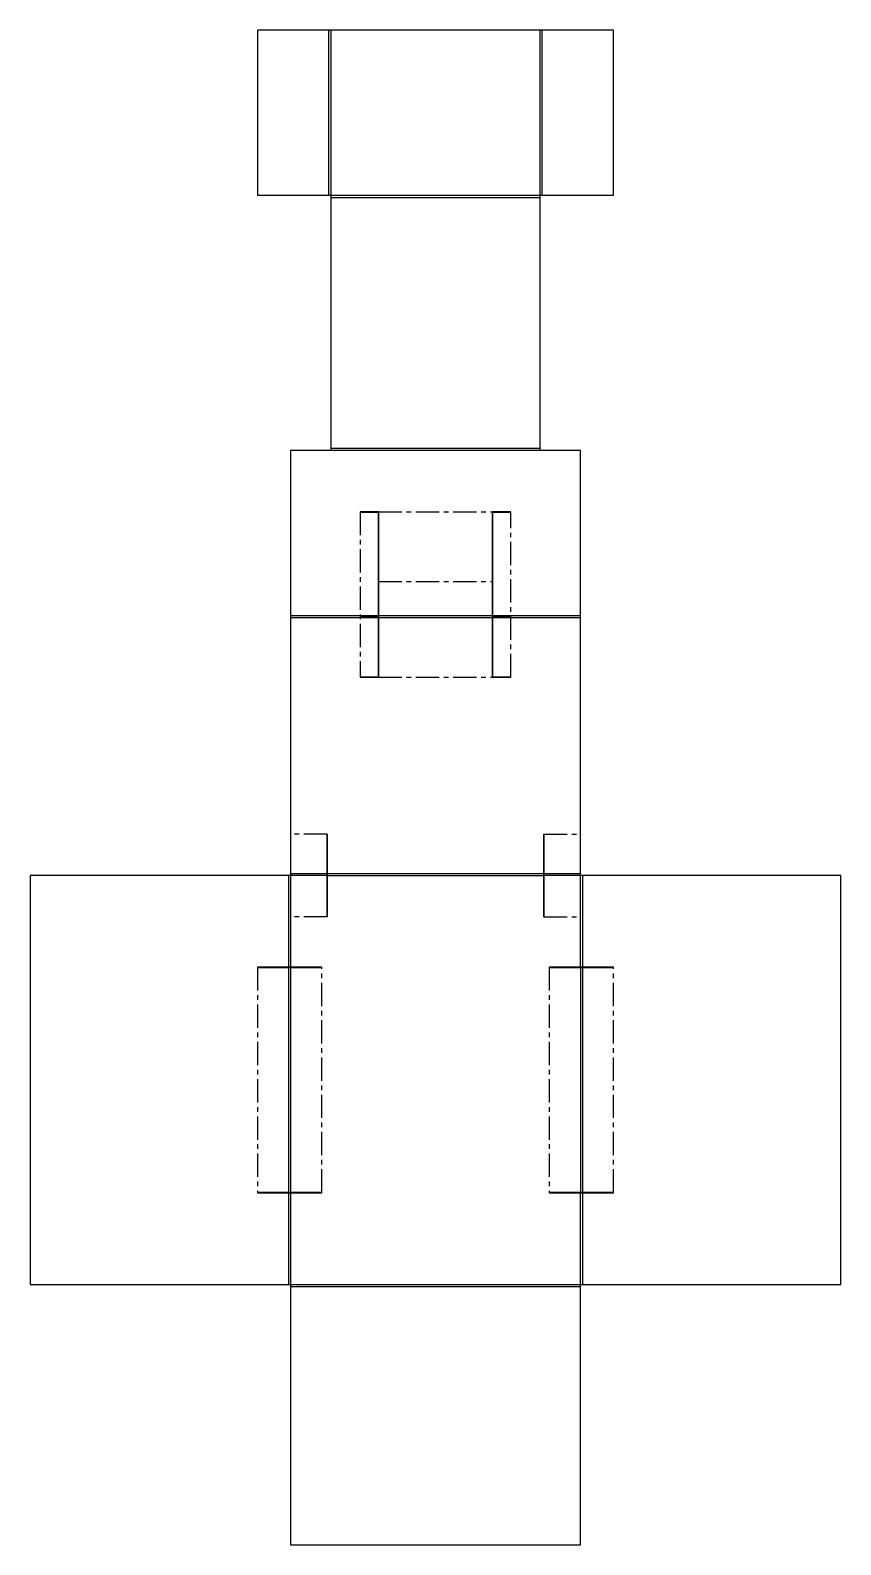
# Model space of a CAD drawing. Header units: millimetres. Extents: x -221 to 221, y 0 to 826.
import ezdxf

# ---------------------------------------------------------------- set-up
doc = ezdxf.new("R2010")
doc.units = ezdxf.units.MM
doc.linetypes.add('CENTERX2', pattern=[20.32, 12.7, -2.54, 2.54, -2.54])

msp = doc.modelspace()

# ---------------------------------------------------------------- linework, layer by layer
at = {"color": 7, "linetype": 'Continuous', "lineweight": 25}
for p, q in [((97, 826), (-97, 826)), ((-97, 826), (-97, 736)), ((-58.1, 736), (-58.1, 826)), ((-57, 826), (-57, 597)), ((57, 597), (57, 826)), ((58.1, 736), (58.1, 826)), ((97, 736), (97, 826)), ((-97, 736), (-57, 736)), ((57, 735.8), (-57, 735.8)), ((57, 736), (97, 736)), ((57, 734.7), (-57, 734.7)), ((-79, 597), (-79, 315)), ((-79, 597), (79, 597)), ((-57, 598.1), (57, 598.1)), ((79, 315), (79, 597)), ((-41.1, 563.35), (-41.1, 563.25)), ((-31, 563.35), (-41.1, 563.35)), ((-41.1, 563.25), (-31.1, 563.25)), ((-31.1, 563.25), (-31.1, 506.3)), ((-31, 473.15), (-31, 563.35)), ((31, 563.35), (31, 473.15)), ((41.1, 563.35), (31, 563.35)), ((31.1, 506.3), (31.1, 563.25)), ((31.1, 563.25), (41.1, 563.25)), ((41.1, 563.25), (41.1, 563.35)), ((-79, 506.8), (-31.1, 506.8)), ((-79, 505.7), (-31.1, 505.7)), ((-31.1, 506.3), (-41.1, 506.3)), ((-41.1, 506.3), (-41.1, 506.2)), ((-41.1, 506.2), (-31.1, 506.2)), ((-31.1, 506.2), (-31.1, 473.25)), ((-31, 506.8), (31, 506.8)), ((-31, 505.7), (31, 505.7)), ((31.1, 506.8), (79, 506.8)), ((41.1, 506.3), (31.1, 506.3)), ((31.1, 473.25), (31.1, 506.2)), ((31.1, 506.2), (41.1, 506.2)), ((31.1, 505.7), (79, 505.7)), ((41.1, 506.2), (41.1, 506.3)), ((-31.1, 473.25), (-41.1, 473.25)), ((-41.1, 473.25), (-41.1, 473.15)), ((-41.1, 473.15), (-31, 473.15)), ((31, 473.15), (41.1, 473.15)), ((41.1, 473.25), (31.1, 473.25)), ((41.1, 473.15), (41.1, 473.25)), ((-59.1, 387.5), (-59.1, 342.5)), ((-59, 387.5), (-59.1, 387.5)), ((-59, 342.5), (-59, 387.5)), ((59, 387.5), (59, 342.5)), ((59.1, 387.5), (59, 387.5)), ((59.1, 342.5), (59.1, 387.5)), ((-221, 365), (-221, 142)), ((-59.1, 365), (-221, 365)), ((-80.1, 365), (-80.1, 315)), ((-79, 366.1), (-59.1, 366.1)), ((-59, 366.1), (59, 366.1)), ((-59, 365), (59, 365)), ((59.1, 366.1), (79, 366.1)), ((221, 365), (59.1, 365)), ((80.1, 365), (80.1, 315)), ((221, 142), (221, 365)), ((-59.1, 342.5), (-59, 342.5)), ((59, 342.5), (59.1, 342.5)), ((-97.05, 315), (-97.05, 314.9)), ((-62.05, 315), (-97.05, 315)), ((-97.05, 314.9), (-62.05, 314.9)), ((-80.1, 314.9), (-80.1, 192.1)), ((-79, 314.9), (-79, 192.1)), ((-62.05, 314.9), (-62.05, 315)), ((97.05, 315), (62.05, 315)), ((62.05, 315), (62.05, 314.9)), ((62.05, 314.9), (97.05, 314.9)), ((79, 314.9), (79, 192.1)), ((80.1, 314.9), (80.1, 192.1)), ((97.05, 314.9), (97.05, 315)), ((-97.05, 192.1), (-97.05, 192)), ((-62.05, 192.1), (-97.05, 192.1)), ((-97.05, 192), (-62.05, 192)), ((-80.1, 192), (-80.1, 142)), ((-79, 192), (-79, 0)), ((-62.05, 192), (-62.05, 192.1)), ((97.05, 192.1), (62.05, 192.1)), ((62.05, 192.1), (62.05, 192)), ((62.05, 192), (97.05, 192)), ((79, 0), (79, 192)), ((80.1, 192), (80.1, 142)), ((97.05, 192), (97.05, 192.1)), ((-221, 142), (221, 142)), ((-79, 140.9), (79, 140.9)), ((-79, 0), (79, 0))]:
    msp.add_line(p, q, dxfattribs=at)
at = {"color": 7, "linetype": 'CENTERX2'}
for p, q in [((-41.1, 563.25), (-41.1, 473.25)), ((-31, 563.35), (31, 563.35)), ((41.1, 473.25), (41.1, 563.25)), ((-31, 525.35), (31, 525.35)), ((-31, 473.15), (31, 473.15)), ((-59.1, 387.5), (-79, 387.5)), ((59.1, 387.5), (79, 387.5)), ((-59.1, 342.5), (-79, 342.5)), ((59.1, 342.5), (79, 342.5)), ((-97.05, 314.9), (-97.05, 192.1)), ((-62.05, 192.1), (-62.05, 314.9)), ((62.05, 314.9), (62.05, 192.1)), ((97.05, 192.1), (97.05, 314.9))]:
    msp.add_line(p, q, dxfattribs=at)

doc.saveas('drawing.dxf')
